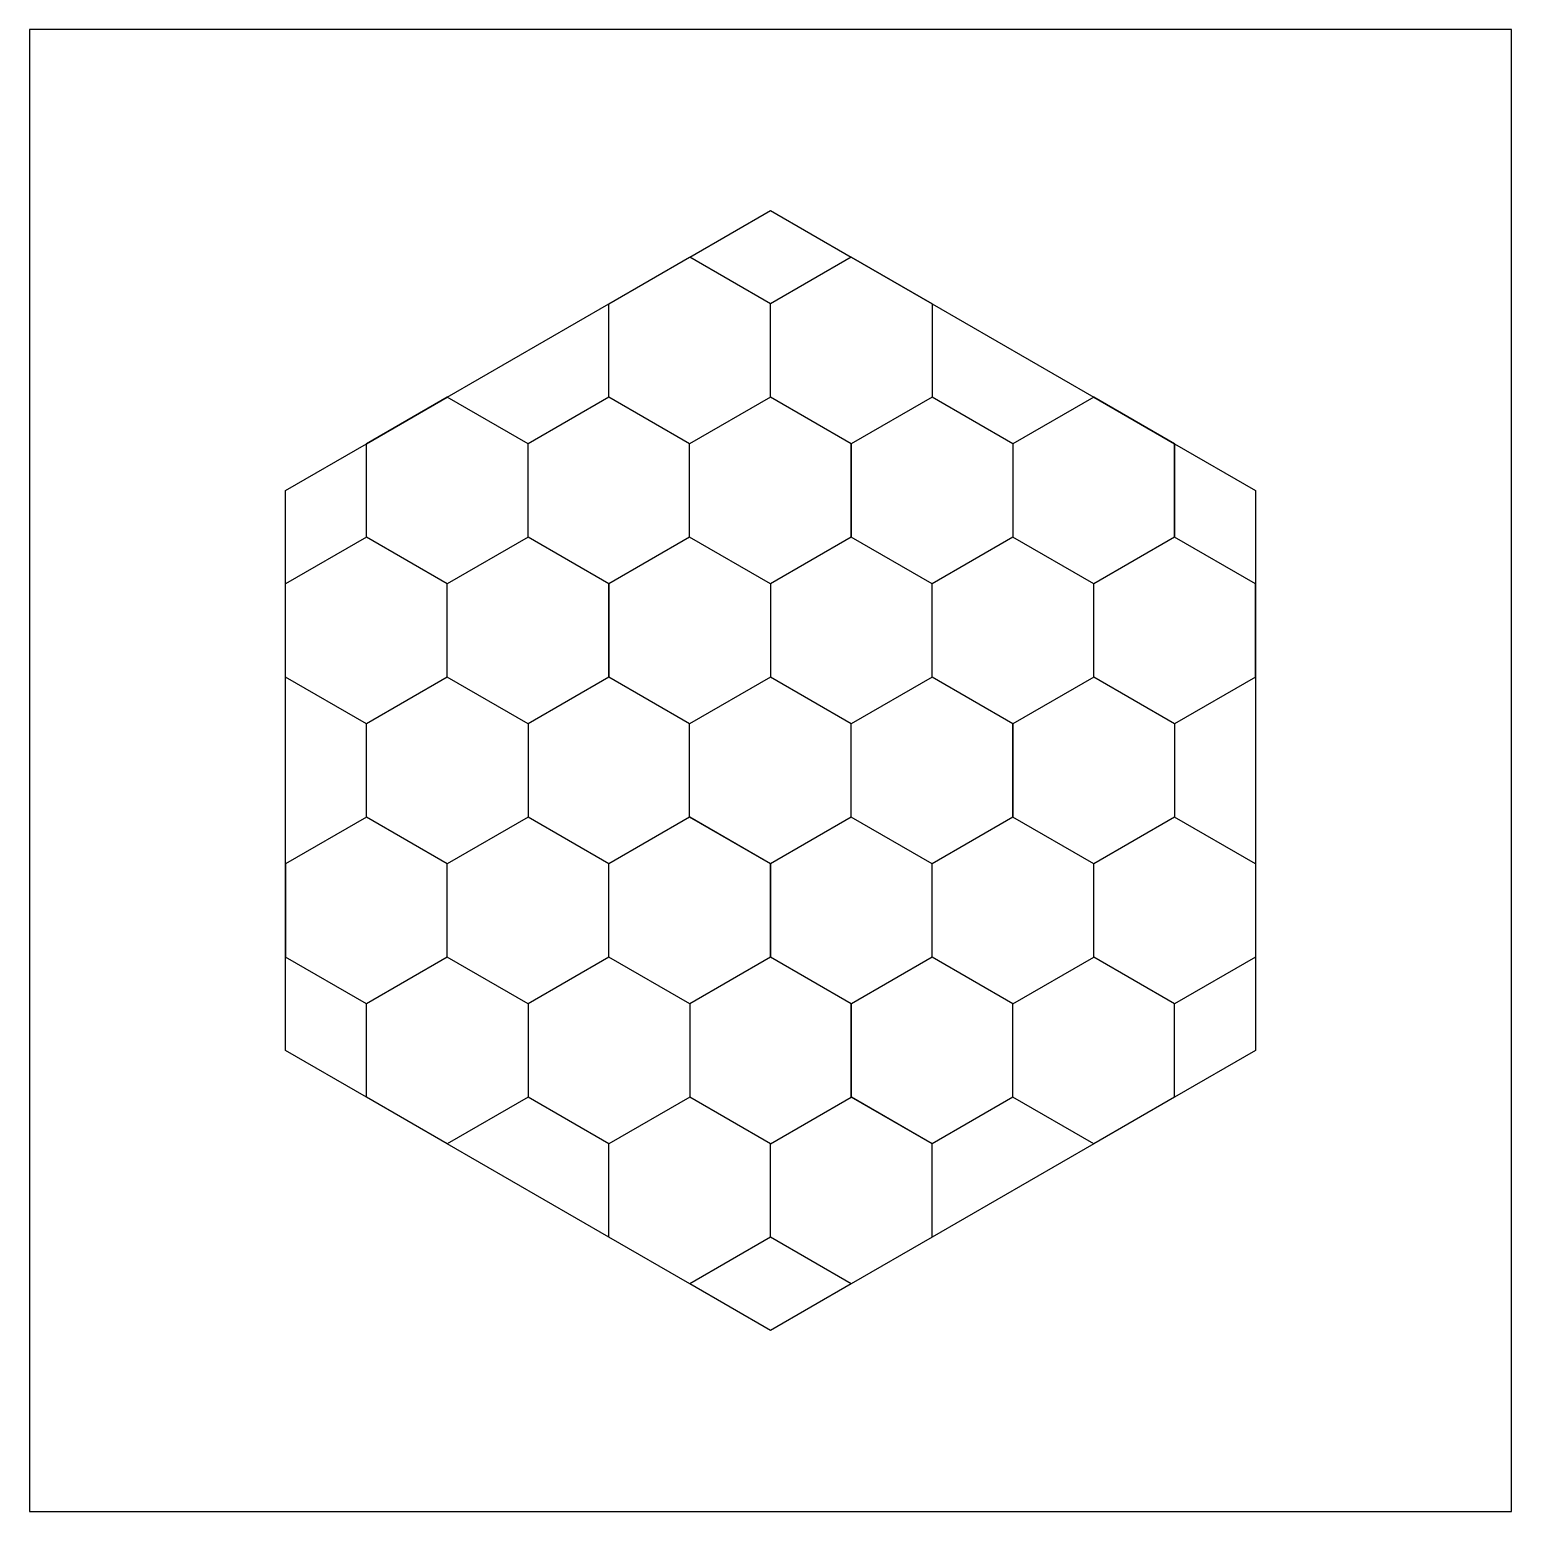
# Model space of a CAD drawing. Header units: millimetres. Extents: x -155 to 395, y -67 to 483.
import ezdxf

# ---------------------------------------------------------------- set-up
doc = ezdxf.new("R2010")
doc.units = ezdxf.units.MM
doc.layers.get('0').update_dxf_attribs({"color": 253, "lineweight": 70, "true_color": 0x8faf8f})

msp = doc.modelspace()

# ---------------------------------------------------------------- linework, layer by layer
at = {"color": 98, "lineweight": -3, "true_color": 0x054805}
for p, q in [((394.99, 482.84), (-155.01, 482.84)), ((-155.01, 482.84), (-155.01, -67.16)), ((394.99, -67.16), (394.99, 482.84)), ((90, 398.37), (120, 415.69)), ((120, 415.69), (149.99, 398.37)), ((59.99, 381.05), (89.99, 398.37)), ((59.99, 381.04), (90, 398.37)), ((89.99, 398.37), (90, 398.37)), ((90, 398.37), (90, 398.37)), ((119.99, 381.05), (90, 398.37)), ((119.99, 381.05), (90, 398.37)), ((149.99, 398.37), (119.99, 381.05)), ((149.99, 398.37), (179.99, 381.05)), ((179.99, 381.05), (149.99, 398.37)), ((0, 346.41), (59.99, 381.04)), ((59.99, 381.04), (59.99, 381.05)), ((59.99, 346.41), (59.99, 381.04)), ((119.99, 346.41), (119.99, 381.05)), ((119.99, 381.05), (119.99, 381.05)), ((119.99, 346.41), (119.99, 381.05)), ((179.99, 381.05), (239.99, 346.41)), ((179.99, 381.05), (179.99, 346.41)), ((-30, 329.09), (-0.01, 346.41)), ((0, 346.41), (-30, 329.09)), ((-0.01, 346.41), (0, 346.41)), ((0, 346.41), (-0.01, 346.41)), ((0, 346.41), (0, 346.41)), ((30, 329.09), (0, 346.41)), ((0, 346.41), (0, 346.41)), ((29.99, 329.09), (0, 346.41)), ((59.99, 346.41), (30, 329.09)), ((89.99, 329.09), (59.99, 346.41)), ((119.99, 346.41), (89.99, 329.09)), ((119.99, 346.41), (119.99, 346.41)), ((149.99, 329.09), (119.99, 346.41)), ((149.99, 329.09), (119.99, 346.41)), ((179.99, 346.41), (149.99, 329.09)), ((209.99, 329.09), (179.99, 346.41)), ((239.99, 346.41), (209.99, 329.09)), ((239.99, 346.41), (269.99, 329.09)), ((269.99, 329.08), (239.99, 346.41)), ((-60, 311.77), (-30, 329.09)), ((-30, 329.09), (-30, 329.09)), ((-30, 294.45), (-30, 329.09)), ((29.99, 294.45), (29.99, 329.09)), ((30, 329.09), (29.99, 329.09)), ((30, 294.45), (30, 329.09)), ((89.99, 294.45), (89.99, 329.09)), ((149.99, 294.45), (149.99, 329.09)), ((149.99, 329.09), (149.99, 329.09)), ((149.99, 329.09), (149.99, 294.44)), ((209.99, 329.09), (209.99, 294.44)), ((269.99, 329.08), (299.99, 311.76)), ((269.99, 329.08), (269.99, 294.44)), ((269.99, 329.08), (269.99, 329.08)), ((269.99, 294.44), (269.99, 329.08)), ((-60, 277.13), (-60, 311.77)), ((299.99, 311.76), (299.99, 277.12)), ((-30, 294.45), (-60, 277.13)), ((0, 277.13), (-30, 294.45)), ((29.99, 294.45), (0, 277.13)), ((30, 294.45), (29.99, 294.45)), ((59.99, 277.13), (29.99, 294.45)), ((60, 277.13), (30, 294.45)), ((89.99, 294.45), (60, 277.13)), ((119.99, 277.13), (89.99, 294.45)), ((149.99, 294.44), (119.99, 277.13)), ((149.99, 294.45), (149.99, 294.44)), ((179.99, 277.13), (149.99, 294.45)), ((179.99, 277.12), (149.99, 294.44)), ((209.99, 294.44), (179.99, 277.13)), ((239.99, 277.12), (209.99, 294.44)), ((269.99, 294.44), (239.99, 277.12)), ((299.99, 277.12), (269.99, 294.44)), ((269.99, 294.44), (269.99, 294.44)), ((299.99, 277.12), (269.99, 294.44)), ((-60, 242.49), (-60, 277.13)), ((-60, 242.49), (-60, 277.13)), ((0, 242.49), (0, 277.13)), ((60, 277.13), (59.99, 277.13)), ((59.99, 277.13), (59.99, 242.48)), ((60, 242.49), (60, 277.13)), ((119.99, 277.13), (119.99, 242.48)), ((179.99, 242.48), (179.99, 277.13)), ((179.99, 277.13), (179.99, 277.12)), ((179.99, 242.48), (179.99, 277.12)), ((239.99, 242.48), (239.99, 277.12)), ((299.99, 277.12), (299.99, 242.48)), ((299.99, 242.48), (299.99, 277.12)), ((299.99, 277.12), (299.99, 277.12)), ((-60, 173.21), (-60, 242.49)), ((-60, 242.49), (-60, 242.49)), ((-30, 225.17), (-60, 242.49)), ((-30, 225.17), (-60, 242.49)), ((0, 242.49), (-30, 225.17)), ((30, 225.17), (0, 242.49)), ((59.99, 242.48), (30, 225.17)), ((59.99, 242.48), (60, 242.49)), ((89.99, 225.16), (59.99, 242.48)), ((119.99, 242.48), (89.99, 225.16)), ((149.99, 225.16), (119.99, 242.48)), ((179.99, 242.48), (149.99, 225.16)), ((209.99, 225.16), (179.99, 242.48)), ((209.99, 225.16), (179.99, 242.48)), ((179.99, 242.48), (179.99, 242.48)), ((239.99, 242.48), (209.99, 225.16)), ((269.99, 225.16), (239.99, 242.48)), ((299.99, 242.48), (269.99, 225.16)), ((299.99, 242.48), (299.99, 173.2)), ((-30, 190.53), (-30, 225.17)), ((-30, 225.17), (-30, 225.17)), ((-30, 190.52), (-30, 225.17)), ((30, 225.17), (30, 190.52)), ((89.99, 190.52), (89.99, 225.16)), ((149.99, 190.52), (149.99, 225.16)), ((209.99, 225.16), (209.99, 190.52)), ((209.99, 225.16), (209.99, 225.16)), ((209.99, 190.52), (209.99, 225.16)), ((269.99, 225.16), (269.99, 190.52)), ((-30, 190.52), (-60, 173.21)), ((0, 173.21), (-30, 190.53)), ((-30, 190.53), (-30, 190.52)), ((0, 173.2), (-30, 190.52)), ((30, 190.52), (0, 173.21)), ((60, 173.2), (30, 190.52)), ((89.99, 190.52), (60, 173.2)), ((90, 190.52), (89.99, 190.52)), ((119.99, 173.2), (89.99, 190.52)), ((120, 173.2), (90, 190.52)), ((149.99, 190.52), (120, 173.2)), ((179.99, 173.2), (149.99, 190.52)), ((209.99, 190.52), (179.99, 173.2)), ((239.99, 173.2), (209.99, 190.52)), ((239.99, 173.2), (209.99, 190.52)), ((209.99, 190.52), (209.99, 190.52)), ((269.99, 190.52), (239.99, 173.2)), ((299.99, 173.2), (269.99, 190.52)), ((-60, 138.56), (-60, 173.21)), ((-60, 173.21), (-60, 138.56)), ((-60, 173.21), (-60, 173.21)), ((0, 173.2), (0, 173.21)), ((0, 138.56), (0, 173.2)), ((60, 138.56), (60, 173.2)), ((120, 173.2), (119.99, 173.2)), ((119.99, 173.2), (119.99, 138.56)), ((120, 138.56), (120, 173.2)), ((179.99, 138.56), (179.99, 173.2)), ((239.99, 138.56), (239.99, 173.2)), ((239.99, 138.56), (239.99, 173.2)), ((239.99, 173.2), (239.99, 173.2)), ((299.99, 173.2), (299.99, 138.56)), ((299.99, 173.2), (299.99, 138.56)), ((-60, 103.92), (-60, 138.56)), ((-30, 121.24), (-60, 138.56)), ((-60, 138.56), (-60, 138.56)), ((0, 138.56), (-30, 121.24)), ((0, 138.56), (0, 138.56)), ((30, 121.24), (0, 138.56)), ((30, 121.24), (0, 138.56)), ((60, 138.56), (30, 121.24)), ((90, 121.24), (60, 138.56)), ((119.99, 138.56), (90, 121.24)), ((120, 138.56), (119.99, 138.56)), ((149.99, 121.24), (119.99, 138.56)), ((150, 121.24), (120, 138.56)), ((179.99, 138.56), (150, 121.24)), ((209.99, 121.24), (179.99, 138.56)), ((209.99, 121.24), (239.99, 138.56)), ((269.99, 121.24), (239.99, 138.56)), ((239.99, 138.56), (239.99, 138.56)), ((269.99, 121.24), (239.99, 138.56)), ((299.99, 138.56), (269.99, 121.24)), ((299.99, 138.56), (299.99, 103.92)), ((-30, 86.6), (-30, 121.24)), ((30, 121.24), (30, 121.24)), ((30, 121.24), (30, 86.6)), ((30, 121.24), (30, 86.6)), ((90, 121.24), (90, 86.6)), ((150, 121.24), (149.99, 121.24)), ((149.99, 86.6), (149.99, 121.24)), ((150, 86.6), (150, 121.24)), ((209.99, 86.6), (209.99, 121.24)), ((269.99, 121.24), (269.99, 121.24)), ((269.99, 86.6), (269.99, 121.24)), ((269.99, 86.6), (269.99, 121.24)), ((-30, 86.6), (-60, 103.92)), ((299.99, 103.92), (269.99, 86.6)), ((0, 69.28), (-30, 86.6)), ((0, 69.28), (-30, 86.6)), ((-30, 86.6), (-30, 86.6)), ((30, 86.6), (0, 69.28)), ((30, 86.6), (30, 86.6)), ((60, 69.28), (30, 86.6)), ((60, 69.28), (30, 86.6)), ((90, 86.6), (60, 69.28)), ((120, 69.28), (90, 86.6)), ((120, 69.28), (149.99, 86.6)), ((149.99, 86.6), (150, 86.6)), ((179.99, 69.28), (149.99, 86.6)), ((180, 69.28), (150, 86.6)), ((209.99, 86.6), (180, 69.28)), ((239.99, 69.28), (209.99, 86.6)), ((269.99, 86.6), (239.99, 69.28)), ((269.99, 86.6), (239.99, 69.28)), ((269.99, 86.6), (269.99, 86.6)), ((269.99, 86.6), (269.99, 86.6)), ((269.99, 86.6), (269.99, 86.6)), ((269.99, 86.6), (269.99, 86.6)), ((60, 34.64), (0, 69.28)), ((0, 69.28), (0, 69.28)), ((60, 69.28), (60, 69.28)), ((60, 34.64), (60, 69.28)), ((120, 34.64), (120, 69.28)), ((179.99, 69.28), (180, 69.28)), ((179.99, 34.64), (179.99, 69.28)), ((239.99, 69.28), (180, 34.64)), ((180, 34.64), (180, 69.28)), ((239.99, 69.28), (239.99, 69.28)), ((90, 17.32), (60, 34.64)), ((90, 17.32), (60, 34.64)), ((60, 34.64), (60, 34.64)), ((90, 17.32), (60, 34.64)), ((120, 34.64), (90, 17.32)), ((149.99, 17.32), (120, 34.64)), ((179.99, 34.64), (149.99, 17.32)), ((180, 34.64), (179.99, 34.64)), ((179.99, 34.64), (179.99, 34.64)), ((180, 34.64), (179.99, 34.64)), ((180, 34.64), (180, 34.64)), ((119.99, 0), (90, 17.32)), ((90, 17.32), (90, 17.32)), ((90, 17.32), (90, 17.32)), ((149.99, 17.32), (119.99, 0)), ((-155.01, -67.16), (394.99, -67.16))]:
    msp.add_line(p, q, dxfattribs=at)

doc.saveas('drawing.dxf')
